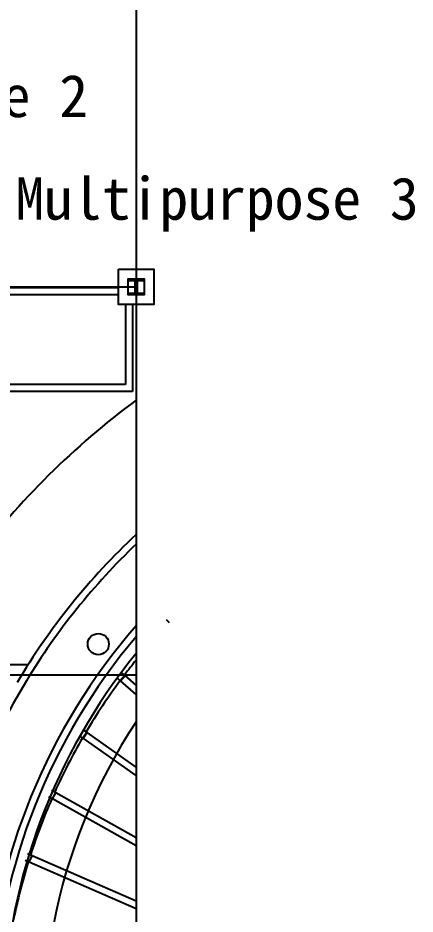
# Model space of a CAD drawing. Header units: inches. Extents: x -449189 to -231461, y -105857 to 48108.
# Drawn here: x -271198 to -259943, y -54269 to -28867 of the extents above; entities that cross this region are included whole.
import ezdxf

# ---------------------------------------------------------------- set-up
doc = ezdxf.new("R2010")
doc.units = ezdxf.units.IN
doc.header["$MEASUREMENT"] = 0
for name, color, linetype in [('GRID', 8, 'Continuous'), ('Shop-no.', 3, 'Continuous'), ('WALL', 255, 'Continuous')]:
    doc.layers.add(name, color=color, linetype=linetype)
doc.styles.add('BLKBLD', font='STXIHEI.TTF', dxfattribs={"height": 0.45})

msp = doc.modelspace()

# ---------------------------------------------------------------- linework, layer by layer
at = {"layer": 'GRID'}
for p, q in [((-267848.203, 3188.9239), (-267848.203, -66985.2816)), ((-366848.203, -36485.2816), (-267848.203, -36485.2816)), ((-366848.203, -47485.2816), (-267848.203, -47485.2816))]:
    msp.add_line(p, q, dxfattribs=at)
at = {"layer": 'WALL', "color": 0}
for p, q in [((-268347.9627, -36514.7144), (-276347.9627, -36514.7144)), ((-268347.9627, -36714.7144), (-276347.9627, -36714.7144)), ((-268147.9627, -36989.7283), (-268147.9627, -39257.791)), ((-267947.9627, -36989.7283), (-267947.9627, -39457.791)), ((-268147.9628, -39257.791), (-285347.9628, -39257.791)), ((-268147.9627, -39257.791), (-285347.9627, -39257.791)), ((-267947.9628, -39457.791), (-277027.9627, -39457.791)), ((-266901.7722, -46013.919), (-266985.2126, -45925.0356)), ((-272481.5096, -47189.9237), (-270903.051, -47189.9237)), ((-268166.4883, -47502.5689), (-268260.506, -47420.8553)), ((-268297.6866, -47653.5225), (-268380.7111, -47581.3634)), ((-268166.4883, -47502.5689), (-268297.6866, -47653.5225)), ((-268290.139, -47660.0824), (-268158.9406, -47509.1288)), ((-267848.203, -48044.1823), (-268290.139, -47660.0824)), ((-267848.203, -47779.2003), (-268158.9406, -47509.1288)), ((-269361.1819, -49278.5692), (-269451.0892, -49215.192)), ((-269245.9506, -49115.1013), (-269361.1819, -49278.5692)), ((-269353.0085, -49284.3308), (-269237.7772, -49120.8629)), ((-269245.9506, -49115.1013), (-269349.8136, -49041.8865)), ((-267848.203, -50100.3971), (-269237.7772, -49120.8629)), ((-267848.203, -50345.0935), (-269353.0085, -49284.3308)), ((-270128.8947, -50826.1574), (-270241.6796, -50762.6935)), ((-270226.9733, -51000.4577), (-270322.8385, -50946.5144)), ((-270128.8947, -50826.1574), (-270226.9733, -51000.4577)), ((-270218.2583, -51005.3616), (-270120.1797, -50831.0613)), ((-267848.203, -52338.9894), (-270218.2583, -51005.3616)), ((-267848.203, -52109.5004), (-270120.1797, -50831.0613)), ((-270807.936, -52609.5879), (-270928.5366, -52557.0187)), ((-270887.8528, -52792.9272), (-270988.6894, -52748.973)), ((-270807.936, -52609.5879), (-270887.8528, -52792.9272)), ((-270878.6858, -52796.9231), (-270798.769, -52613.5838)), ((-267848.203, -54117.8972), (-270878.6858, -52796.9231)), ((-267848.203, -53899.7225), (-270798.769, -52613.5838))]:
    msp.add_line(p, q, dxfattribs=at)
for points in [[(-268347.9627, -35989.7283), (-267347.9627, -35989.7283), (-267347.9627, -36989.7283), (-268347.9627, -36989.7283)], [(-268072.9627, -36264.7283), (-267622.9627, -36264.7283), (-267622.9627, -36714.7283), (-268072.9627, -36714.7283)], [(-268072.9627, -36714.7283), (-268072.9627, -36664.7283), (-267872.9627, -36664.7283), (-267872.9627, -36314.7283), (-268072.9627, -36314.7283), (-268072.9627, -36264.7283), (-267622.9627, -36264.7283), (-267622.9627, -36314.7283), (-267822.9627, -36314.7283), (-267822.9627, -36664.7283), (-267622.9627, -36664.7283), (-267622.9627, -36714.7283)]]:
    msp.add_lwpolyline(points, close=True, dxfattribs=at)
msp.add_circle((-268920.5223, -46615.9793), 300, dxfattribs=at)
for centre, radius, start, end in [((-254159.0665, -58143.5427), 22967.6186, 126.58530692, 142.91591788), ((-254675.5138, -57545.0932), 19250, 133.18023096, 149.25310611), ((-254675.5138, -57545.0932), 19050, 133.7473584, 148.72685313), ((-254675.5138, -57545.0932), 17449.9999, 139.01505241, 212.75071805), ((-254675.5138, -57545.0932), 17249.9999, 139.7856338, 213.17905511), ((-254675.5138, -57545.0932), 16949.9999, 141.00035068, 213.84466708), ((-254577.2048, -57839.1112), 17089.9996, 140.94449104, 142.73839748), ((-254768.5402, -57522.619), 18958.8456, 148.63896078, 184.19748862), ((-254577.2048, -57839.1112), 17089.9996, 143.41061431, 149.25258653), ((-254675.5138, -57545.0932), 15800, 146.48222047, 191.82862049), ((-254577.2048, -57839.1112), 17089.9996, 149.92543867, 155.71822667), ((-254577.2048, -57839.1112), 17089.9996, 156.39176164, 162.12855283), ((-254577.2048, -57839.1112), 17089.9996, 162.80279044, 168.47732543)]:
    msp.add_arc(centre, radius, start, end, dxfattribs=at)

# ---------------------------------------------------------------- texts
at = {"layer": 'Shop-no.', "color": 1, "style": 'BLKBLD'}
for s, p in [('Multipurpose 2', (-280636.8589, -31679.1728)), ('Multipurpose 3', (-271268.9705, -34585.7661))]:
    msp.add_text(s, height=1200, dxfattribs=at).set_placement(p)

doc.saveas('drawing.dxf')
